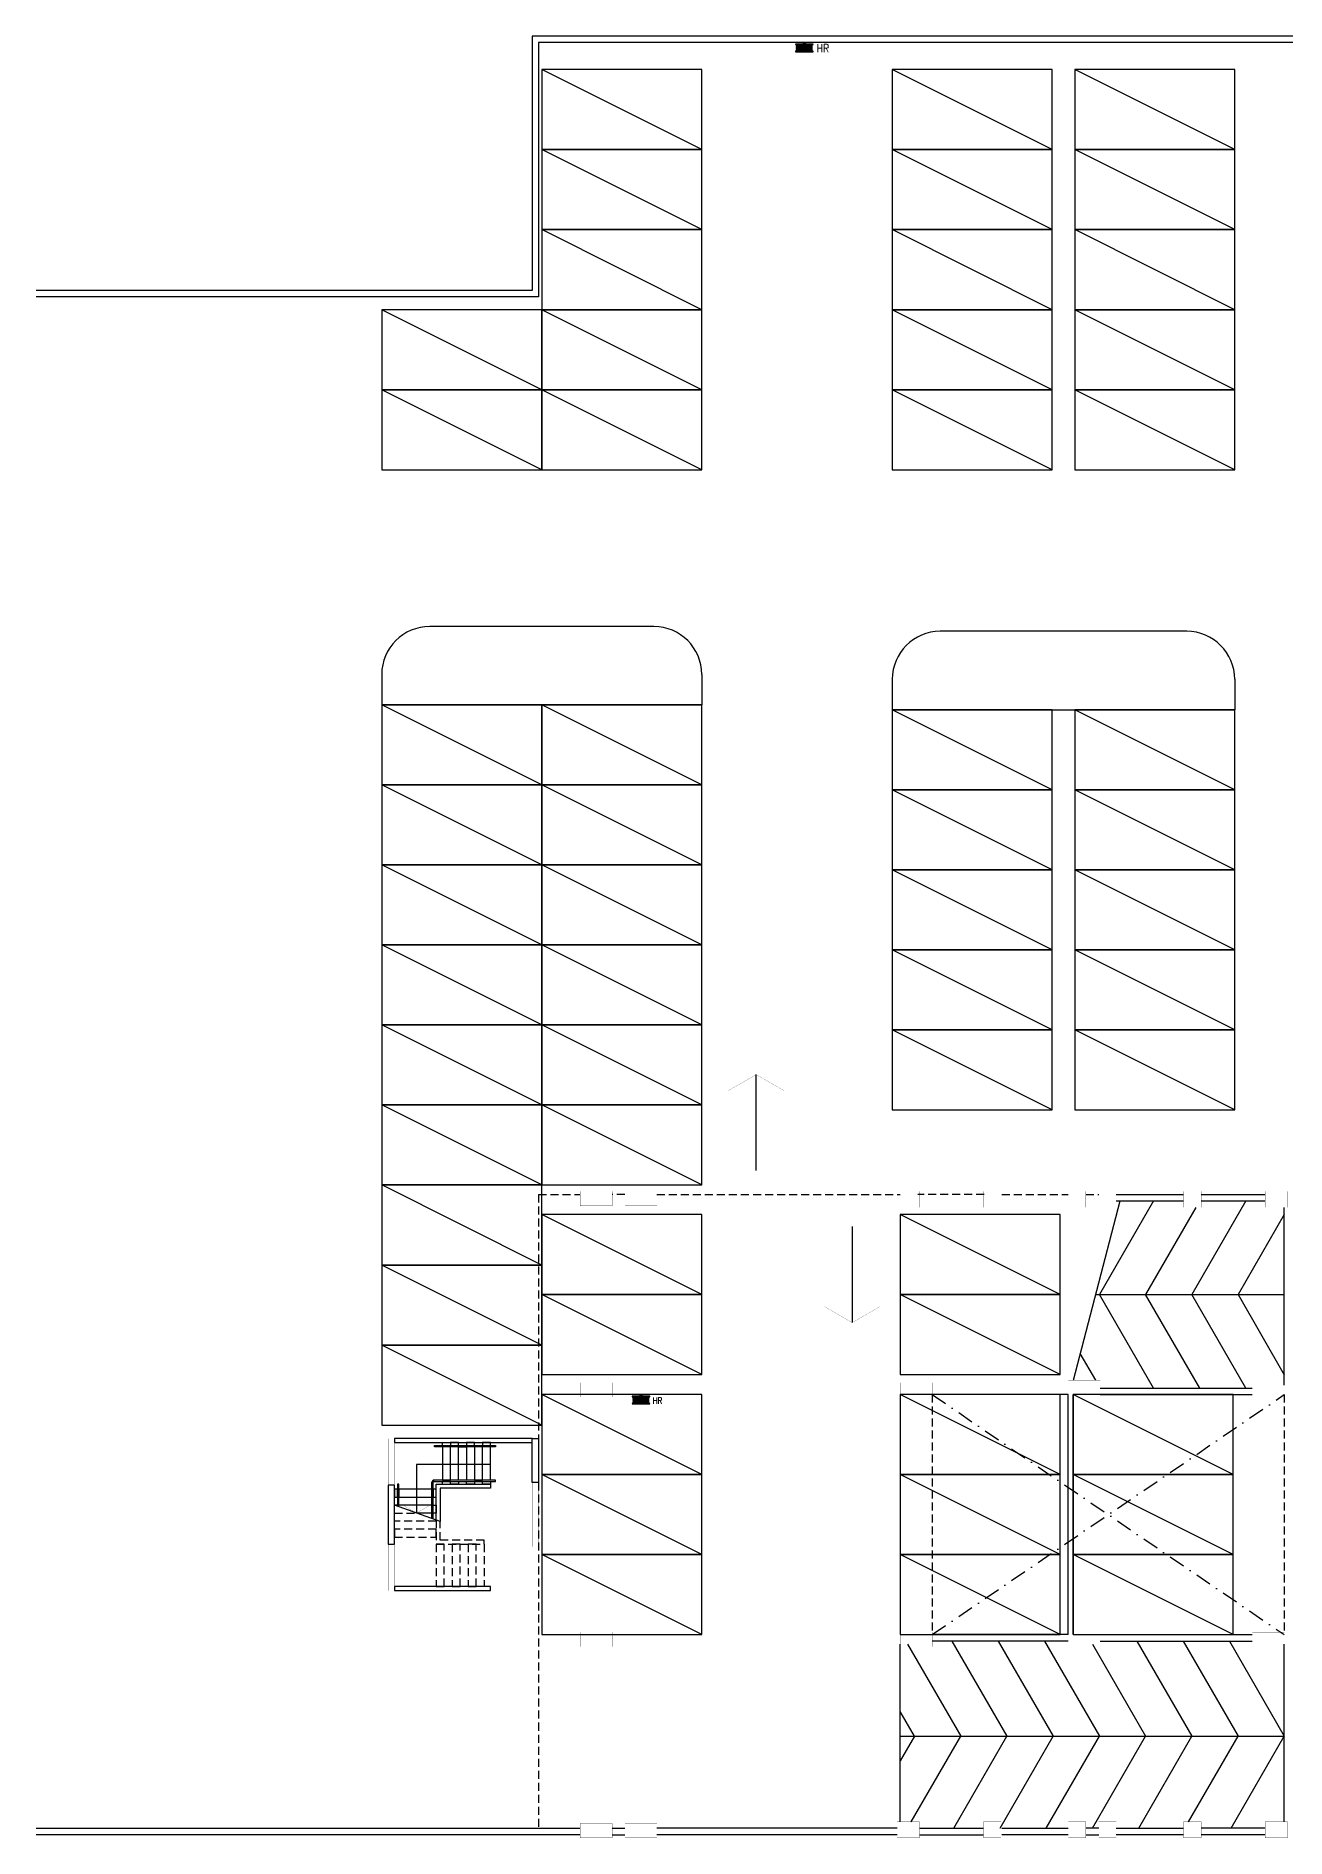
# Model space of a CAD drawing. Extents: x -174000 to 22103, y -98602 to 61553.
# Drawn here: x -174000 to -134949, y -98602 to -42300 of the extents above; entities that cross this region are included whole.
import ezdxf

# ---------------------------------------------------------------- set-up
doc = ezdxf.new("R2010")
doc.units = 0
doc.header["$LTSCALE"] = 1000
doc.header["$MEASUREMENT"] = 0
doc.linetypes.add('DASHDOT', pattern=[1, 0.5, -0.25, 0, -0.25])
doc.linetypes.add('HIDDEN', pattern=[0.375, 0.25, -0.125])
doc.layers.get('0').update_dxf_attribs({"linetype": 'CONTINUOUS'})
for name, color, linetype in [('20', 7, 'CONTINUOUS'), ('23', 7, 'CONTINUOUS'), ('25', 7, 'CONTINUOUS'), ('5', 7, 'CONTINUOUS'), ('56', 7, 'CONTINUOUS'), ('6', 7, 'CONTINUOUS'), ('wal', 3, 'CONTINUOUS')]:
    doc.layers.add(name, color=color, linetype=linetype)
doc.styles.get("Standard").update_dxf_attribs({"font": 'SIMPLEX'})

# ---------------------------------------------------------------- blocks, each defined once
blk = doc.blocks.new('CPARK')
at = {"layer": '5', "color": 14, "linetype": 'Continuous'}
blk.add_line((0, 0), (2.5, 5), dxfattribs=at)
blk.add_lwpolyline([(0, 0), (2.5, 0), (2.5, 5), (0, 5)], close=True, dxfattribs=at)
blk = doc.blocks.new('HR1')
at = {"layer": '56', "color": 1, "linetype": 'Continuous'}
for p, q in [((-0.235, 0.245), (0.235, 0.245)), ((-0.235, 0.215), (0.235, 0.215)), ((-0.235, 0.185), (0.235, 0.185)), ((-0.235, 0.155), (0.235, 0.155)), ((-0.235, 0.125), (0.235, 0.125)), ((-0.235, 0.095), (0.235, 0.095))]:
    blk.add_line(p, q, dxfattribs=at)
for points in [[(-0.275, 0.275), (0.275, 0.275), (0.275, 0.29), (-0.275, 0.29)], [(-0.275, 0.05), (0.275, 0.05), (0.275, 0.065), (-0.275, 0.065)], [(-0.025, 0.05), (0.025, 0.05), (0.025, 0), (-0.025, 0)]]:
    blk.add_lwpolyline(points, close=True, dxfattribs=at)
for centre, start, end in [((-0.235, 0.26), 90, 270), ((-0.235, 0.23), 90, 270), ((-0.235, 0.2), 90, 270), ((-0.235, 0.17), 90, 270), ((-0.235, 0.14), 90, 270), ((-0.235, 0.11), 90, 270), ((-0.235, 0.08), 90, 270), ((0.235, 0.26), 270, 90), ((0.235, 0.23), 270, 90), ((0.235, 0.2), 270, 90), ((0.235, 0.17), 270, 90), ((0.235, 0.14), 270, 90), ((0.235, 0.11), 270, 90), ((0.235, 0.08), 270, 90)]:
    blk.add_arc(centre, 0.015, start, end, dxfattribs=at)
blk = doc.blocks.new('s1100a')
at = {"layer": '20', "color": 14, "linetype": 'Continuous', "const_width": 5}
for points in [[(-162799.9, -86124.9), (-162999.9, -86124.9), (-162999.9, -87574.9), (-162799.9, -87574.9)], [(-158499.9, -87499.9), (-158299.9, -87499.9), (-158299.9, -89499.9), (-158499.9, -89499.9)], [(-162999.9, -89424.9), (-162799.9, -89424.9), (-162799.9, -90874.9), (-162999.9, -90874.9)]]:
    blk.add_lwpolyline(points, close=True, dxfattribs=at)
at = {"layer": '23', "color": 3, "linetype": 'Continuous'}
for p, q in [((-125519.9, -42299.9), (-158499.9, -42299.9)), ((-158499.9, -42299.9), (-158499.9, -50249.9)), ((-125519.9, -42499.9), (-158299.9, -42499.9)), ((-158299.9, -42499.9), (-158299.9, -50449.9)), ((-158499.9, -50249.9), (-173999.9, -50249.9)), ((-158299.9, -50449.9), (-173999.9, -50449.9)), ((-140249.9, -78499.9), (-138149.9, -78499.9)), ((-140249.9, -78699.9), (-138149.9, -78699.9)), ((-137599.9, -78499.9), (-135599.9, -78499.9)), ((-137599.9, -78699.9), (-135599.9, -78699.9)), ((-141749.5, -92249.8), (-141749.9, -84749.8)), ((-141599.5, -92249.7), (-141599.9, -84749.7)), ((-140749.9, -84549.9), (-135999.9, -84549.9)), ((-140749.9, -84749.9), (-135999.9, -84749.9)), ((-141749.9, -92249.9), (-145999.9, -92249.9)), ((-140750.3, -92249.9), (-135999.9, -92249.9)), ((-141749.9, -92449.9), (-145999.9, -92449.9)), ((-140750.3, -92449.9), (-135999.9, -92449.9)), ((-173999.9, -98299.9), (-156999.9, -98299.9)), ((-156999.9, -98499.9), (-173999.9, -98499.9)), ((-155999.9, -98299.9), (-155599.9, -98299.9)), ((-155999.9, -98499.9), (-155599.9, -98499.9)), ((-147099.9, -98299.9), (-154599.9, -98299.9)), ((-147099.9, -98499.9), (-154599.9, -98499.9)), ((-146399.9, -98299.9), (-144399.9, -98299.9)), ((-146399.9, -98499.9), (-144399.9, -98499.9)), ((-143824.9, -98299.9), (-141749.9, -98299.9)), ((-141749.9, -98499.9), (-143824.9, -98499.9)), ((-140799.9, -98299.9), (-141199.9, -98299.9)), ((-141199.9, -98499.9), (-140799.9, -98499.9)), ((-140249.9, -98299.9), (-138149.9, -98299.9)), ((-138149.9, -98499.9), (-140249.9, -98499.9)), ((-135599.9, -98299.9), (-137599.9, -98299.9)), ((-135599.9, -98499.9), (-137599.9, -98499.9))]:
    blk.add_line(p, q, dxfattribs=at)
at = {"layer": '23', "color": 2, "linetype": 'HIDDEN'}
for p, q in [((-158299.9, -78499.9), (-156999.9, -78499.9)), ((-158299.9, -78499.9), (-158299.9, -98299.9)), ((-155599.9, -78499.9), (-155999.9, -78499.9)), ((-154599.9, -78499.9), (-146999.9, -78499.9)), ((-144374.9, -78499.9), (-146449.9, -78499.9)), ((-143824.9, -78499.9), (-141749.9, -78499.9)), ((-141199.9, -78499.9), (-140799.9, -78499.9)), ((-141749.9, -84749.9), (-145999.9, -84749.9)), ((-145999.9, -84749.9), (-145999.9, -92249.9)), ((-134999.9, -84749.9), (-134999.9, -92249.9))]:
    blk.add_line(p, q, dxfattribs=at)
at = {"layer": '23', "color": 2, "linetype": 'DASHDOT'}
for p, q in [((-145999.9, -92249.9), (-134999.9, -84749.9)), ((-145999.9, -84749.9), (-134999.9, -92249.9))]:
    blk.add_line(p, q, dxfattribs=at)
at = {"layer": '23', "color": 14, "linetype": 'Continuous'}
blk.add_lwpolyline([(-158499.9, -86124.9), (-158299.9, -86124.9), (-158299.9, -87499.9), (-158499.9, -87499.9)], close=True, dxfattribs=at)
at = {"layer": '25', "color": 10, "linetype": 'Continuous'}
for p, q in [((-154699.9, -60749.9), (-161699.9, -60749.9)), ((-138049.9, -60899.9), (-145749.9, -60899.9)), ((-163199.9, -62249.9), (-163199.9, -63199.9)), ((-153199.9, -62249.9), (-153199.9, -63199.9)), ((-147249.9, -62399.9), (-147249.9, -63349.9)), ((-136549.9, -62399.9), (-136549.9, -63349.9)), ((-163199.9, -63199.9), (-153199.9, -63199.9)), ((-147249.9, -63349.9), (-136549.9, -63349.9)), ((-151499.9, -77749.9), (-151499.9, -74749.9)), ((-141584.7, -84299.8), (-140124.2, -78699.9)), ((-139089.1, -78699.9), (-140777.9, -81625)), ((-136200.1, -78699.6), (-137889, -81624.9)), ((-137760.2, -78899.9), (-139333.5, -81625)), ((-134999.9, -79122.6), (-136444.6, -81624.9)), ((-134999.9, -84449.4), (-134999.9, -78899.9)), ((-148499.9, -79499.9), (-148499.9, -82499.9)), ((-140887.1, -81625), (-134999.9, -81624.8)), ((-139089, -84550.3), (-140777.9, -81625)), ((-137644.6, -84550.3), (-139333.5, -81625)), ((-136200.1, -84550.4), (-137889, -81625.1)), ((-136444.6, -81625.1), (-134999.9, -84127.4)), ((-141384.6, -83461.9), (-140900.9, -84299.8)), ((-146999.9, -98099.9), (-146999.9, -92549.9)), ((-146770.3, -92549.9), (-145110.9, -95424.1)), ((-145383.6, -92449.9), (-143666.5, -95424.1)), ((-143939.2, -92449.9), (-142222, -95424.2)), ((-142494.8, -92449.9), (-140777.6, -95424.2)), ((-140992.9, -92549.4), (-139333.1, -95424.3)), ((-139605.9, -92449.9), (-137888.7, -95424.3)), ((-138161.5, -92449.9), (-136444.2, -95424.4)), ((-136717.1, -92449.9), (-134999.8, -95424.4)), ((-134999.9, -98099.9), (-134999.9, -92549.4)), ((-146555.4, -95424), (-146999.9, -94654.1)), ((-146555.4, -95424.8), (-146999.9, -96194.6)), ((-146999.8, -95424.8), (-134999.8, -95424.4)), ((-146655.4, -98099.9), (-145110.9, -95424.7)), ((-145326.5, -98299.9), (-143666.5, -95424.7)), ((-143882, -98299.9), (-142222, -95424.6)), ((-142437.6, -98299.9), (-140777.6, -95424.6)), ((-140993.2, -98299.9), (-139333.1, -95424.5)), ((-139548.8, -98299.9), (-137888.7, -95424.5)), ((-137988.8, -98099.9), (-136444.2, -95424.4)), ((-136659.9, -98299.9), (-134999.8, -95424.4))]:
    blk.add_line(p, q, dxfattribs=at)
at = {"layer": '25', "color": 14, "linetype": 'Continuous'}
for p, q in [((-161299.9, -86339.8), (-161299.9, -86249.8)), ((-159799.9, -87419.9), (-159799.9, -86379.8)), ((-161629.9, -88625.4), (-161629.9, -87484.9)), ((-161589.9, -88639.9), (-161589.9, -87484.9)), ((-161299.9, -87549.9), (-161299.9, -87459.9)), ((-162709.9, -88199.9), (-162799.9, -88199.9)), ((-161629.9, -88199.9), (-162669.9, -88199.9)), ((-161629.9, -88449.9), (-162112.4, -88449.9))]:
    blk.add_line(p, q, dxfattribs=at)
at = {"layer": '25', "color": 14, "linetype": 'HIDDEN'}
for p, q in [((-162799.9, -88449.9), (-162112.4, -88449.9)), ((-161499.9, -88699.9), (-162799.9, -88699.9)), ((-159999.9, -89424.9), (-159999.9, -90749.9))]:
    blk.add_line(p, q, dxfattribs=at)
at = {"layer": '25', "color": 10, "linetype": 'Continuous', "const_width": 5}
for points in [[(-152365.9, -75249.9), (-151499.9, -74749.9), (-150633.9, -75249.9)], [(-149365.9, -81999.9), (-148499.9, -82499.9), (-147633.9, -81999.9)]]:
    blk.add_lwpolyline(points, dxfattribs=at)
at = {"layer": '25', "color": 14, "linetype": 'Continuous'}
for points in [[(-162799.9, -86249.9), (-158499.9, -86249.9), (-158499.9, -86124.9), (-162799.9, -86124.9)], [(-161549.9, -86379.8), (-161549.9, -86339.8), (-159649.9, -86339.8), (-159649.9, -86379.8)], [(-161299.9, -87419.9), (-161049.9, -87419.9), (-161049.9, -86379.8), (-161299.9, -86379.8)], [(-161049.9, -86339.8), (-160799.9, -86339.8), (-160799.9, -86249.8), (-161049.9, -86249.8)], [(-160799.9, -86379.8), (-160549.9, -86379.8), (-160549.9, -87419.9), (-160799.9, -87419.9)], [(-160549.9, -86339.8), (-160299.9, -86339.8), (-160299.9, -86249.8), (-160549.9, -86249.8)], [(-160299.9, -87419.9), (-160049.9, -87419.9), (-160049.9, -86379.8), (-160299.9, -86379.8)], [(-160049.9, -86339.8), (-159799.9, -86339.8), (-159799.9, -86249.8), (-160049.9, -86249.8)], [(-162999.9, -89424.9), (-162799.9, -89424.9), (-162799.9, -87574.9), (-162999.9, -87574.9)], [(-162799.9, -87949.9), (-162709.9, -87949.9), (-162709.9, -87699.9), (-162799.9, -87699.9)], [(-162669.9, -87949.9), (-161629.9, -87949.9), (-161629.9, -87699.9), (-162669.9, -87699.9)], [(-161589.9, -87949.9), (-161499.9, -87949.9), (-161499.9, -87699.9), (-161589.9, -87699.9)], [(-160799.9, -87549.9), (-161049.9, -87549.9), (-161049.9, -87459.9), (-160799.9, -87459.9)], [(-160299.9, -87549.9), (-160549.9, -87549.9), (-160549.9, -87459.9), (-160299.9, -87459.9)], [(-159799.9, -87549.9), (-160049.9, -87549.9), (-160049.9, -87459.9), (-159799.9, -87459.9)], [(-161589.9, -88199.9), (-161499.9, -88199.9), (-161499.9, -88449.9), (-161589.9, -88449.9)], [(-162799.9, -90874.9), (-159799.9, -90874.9), (-159799.9, -90749.9), (-162799.9, -90749.9)]]:
    blk.add_lwpolyline(points, close=True, dxfattribs=at)
for points in [[(-159799.9, -86937.4), (-162112.7, -86937), (-162112.4, -88449.9)], [(-161499.9, -88672.6), (-161499.9, -87549.9), (-159799.9, -87549.9), (-159799.9, -87674.9), (-161374.9, -87674.9), (-161374.9, -88718.1), (-162799.9, -88199.9)], [(-162669.9, -88247.2), (-162669.9, -87549.9), (-162709.9, -87549.9), (-162709.9, -88232.6)], [(-161564.9, -87459.9), (-159649.9, -87459.9), (-159649.9, -87419.9), (-161564.9, -87419.9)]]:
    blk.add_lwpolyline(points, dxfattribs=at)
at = {"layer": '25', "color": 14, "linetype": 'Continuous', "const_width": 5}
blk.add_lwpolyline([(-162545.4, -88199.9), (-162112.4, -88449.9), (-161679.4, -88199.9)], dxfattribs=at)
at = {"layer": '25', "color": 14, "linetype": 'HIDDEN'}
for points in [[(-162799.9, -89199.9), (-161499.9, -89199.9), (-161499.9, -88949.9), (-162799.9, -88949.9)], [(-161499.9, -90749.9), (-161249.9, -90749.9), (-161249.9, -89424.9), (-161499.9, -89424.9)], [(-160999.9, -90749.9), (-160749.9, -90749.9), (-160749.9, -89424.9), (-160999.9, -89424.9)], [(-160499.9, -90749.9), (-160249.9, -90749.9), (-160249.9, -89424.9), (-160499.9, -89424.9)]]:
    blk.add_lwpolyline(points, close=True, dxfattribs=at)
blk.add_lwpolyline([(-161499.9, -88672.6), (-161499.9, -89424.9), (-159999.9, -89424.9), (-159999.9, -89299.9), (-161374.9, -89299.9), (-161374.9, -88718.1)], dxfattribs=at)
at = {"layer": '25', "color": 10, "linetype": 'Continuous'}
for centre, start, end in [((-161699.9, -62249.9), 90, 180), ((-154699.9, -62249.9), 0, 90), ((-145749.9, -62399.9), 90, 180), ((-138049.9, -62399.9), 0, 90)]:
    blk.add_arc(centre, 1500, start, end, dxfattribs=at)
at = {"layer": '25', "color": 14, "linetype": 'Continuous'}
for radius in [65, 25]:
    blk.add_arc((-161564.9, -87484.9), radius, 89.999997, 179.999997, dxfattribs=at)
at = {"layer": '6', "color": 3, "linetype": 'Continuous', "const_width": 5}
for points in [[(-155999.9, -78399.9), (-156999.9, -78399.9)], [(-156999.9, -78399.9), (-156999.9, -78849.9)], [(-155999.9, -78399.9), (-155999.9, -78849.9)], [(-154599.9, -78399.9), (-155599.9, -78399.9)], [(-155599.9, -78399.9), (-155599.9, -78849.9)], [(-154599.9, -78849.9), (-154599.9, -78399.9)], [(-156999.9, -78849.9), (-155999.9, -78849.9)], [(-154599.9, -78849.9), (-155599.9, -78849.9)]]:
    blk.add_lwpolyline(points, dxfattribs=at)
for points in [[(-146399.9, -78899.9), (-147099.9, -78899.9), (-147099.9, -78399.9), (-146399.9, -78399.9)], [(-143849.9, -78399.9), (-144399.9, -78399.9), (-144399.9, -78899.9), (-143849.9, -78899.9)], [(-141199.9, -78899.9), (-141749.9, -78899.9), (-141749.9, -78399.9), (-141199.9, -78399.9)], [(-140249.9, -78899.9), (-140799.9, -78899.9), (-140799.9, -78399.9), (-140249.9, -78399.9)], [(-137599.9, -78399.9), (-138149.9, -78399.9), (-138149.9, -78899.9), (-137599.9, -78899.9)], [(-134899.9, -78899.9), (-135599.9, -78899.9), (-135599.9, -78399.9), (-134899.9, -78399.9)], [(-157000.3, -84375), (-156000.3, -84375), (-156000.3, -84825), (-157000.3, -84825)], [(-155600.3, -84375), (-154600.3, -84375), (-154600.3, -84825), (-155600.3, -84825)], [(-147000.3, -84375), (-146000.3, -84375), (-146000.3, -84825), (-147000.3, -84825)], [(-141749.9, -84299.8), (-140749.9, -84299.8), (-140749.9, -84749.8), (-141749.9, -84749.8)], [(-135999.9, -84374.8), (-134999.9, -84374.8), (-134999.9, -84824.8), (-135999.9, -84824.8)], [(-156999.9, -92174.9), (-155999.9, -92174.9), (-155999.9, -92624.9), (-156999.9, -92624.9)], [(-155599.9, -92174.9), (-154599.9, -92174.9), (-154599.9, -92624.9), (-155599.9, -92624.9)], [(-146999.9, -92174.9), (-145999.9, -92174.9), (-145999.9, -92624.9), (-146999.9, -92624.9)], [(-141749.9, -92249.4), (-140750.3, -92249.4), (-140750.3, -92699.4), (-141749.9, -92699.4)], [(-134999.9, -92624.3), (-135999.9, -92624.3), (-135999.9, -92174.3), (-134999.9, -92174.3)], [(-155999.9, -98599.9), (-156999.9, -98599.9), (-156999.9, -98149.9), (-155999.9, -98149.9)], [(-154599.9, -98599.9), (-155599.9, -98599.9), (-155599.9, -98149.9), (-154599.9, -98149.9)], [(-146399.9, -98099.9), (-147099.9, -98099.9), (-147099.9, -98599.9), (-146399.9, -98599.9)], [(-143849.9, -98099.9), (-144399.9, -98099.9), (-144399.9, -98599.9), (-143849.9, -98599.9)], [(-141199.9, -98099.9), (-141749.9, -98099.9), (-141749.9, -98599.9), (-141199.9, -98599.9)], [(-140249.9, -98099.9), (-140799.9, -98099.9), (-140799.9, -98599.9), (-140249.9, -98599.9)], [(-137599.9, -98099.9), (-138149.9, -98099.9), (-138149.9, -98599.9), (-137599.9, -98599.9)], [(-134899.9, -98099.9), (-135599.9, -98099.9), (-135599.9, -98599.9), (-134899.9, -98599.9)]]:
    blk.add_lwpolyline(points, close=True, dxfattribs=at)
at = {"xscale": 999.9979999999999, "yscale": 999.9979999999999, "zscale": 1000}
for name, p, rotation in [('HR1', (-149999.9, -42499.9), 180), ('CPARK', (-153199.9, -45849.9), 90), ('CPARK', (-142249.9, -45849.9), 90), ('CPARK', (-136549.9, -45849.9), 90), ('CPARK', (-153199.9, -48349.9), 90), ('CPARK', (-142249.9, -48349.9), 90), ('CPARK', (-136549.9, -48349.9), 90), ('CPARK', (-153199.9, -50849.9), 90), ('CPARK', (-142249.9, -50849.9), 90), ('CPARK', (-136549.9, -50849.9), 90), ('CPARK', (-158199.9, -53349.9), 90), ('CPARK', (-153199.9, -53349.9), 90), ('CPARK', (-142249.9, -53349.9), 90), ('CPARK', (-136549.9, -53349.9), 90), ('CPARK', (-158199.9, -55849.9), 90), ('CPARK', (-153199.9, -55849.9), 90), ('CPARK', (-142249.9, -55849.9), 90), ('CPARK', (-136549.9, -55849.9), 90), ('CPARK', (-158199.9, -65699.9), 90), ('CPARK', (-153199.9, -65699.9), 90), ('CPARK', (-142249.9, -65849.9), 90), ('CPARK', (-136549.9, -65849.9), 90), ('CPARK', (-158199.9, -68199.9), 90), ('CPARK', (-153199.9, -68199.9), 90), ('CPARK', (-142249.9, -68349.9), 90), ('CPARK', (-136549.9, -68349.9), 90), ('CPARK', (-158199.9, -70699.9), 90), ('CPARK', (-153199.9, -70699.9), 90), ('CPARK', (-142249.9, -70849.9), 90), ('CPARK', (-136549.9, -70849.9), 90), ('CPARK', (-158199.9, -73199.9), 90), ('CPARK', (-153199.9, -73199.9), 90), ('CPARK', (-142249.9, -73349.9), 90), ('CPARK', (-136549.9, -73349.9), 90), ('CPARK', (-158199.9, -75699.9), 90), ('CPARK', (-153199.9, -75699.9), 90), ('CPARK', (-142249.9, -75849.9), 90), ('CPARK', (-136549.9, -75849.9), 90), ('CPARK', (-158199.9, -78199.9), 90), ('CPARK', (-153199.9, -78199.9), 90), ('CPARK', (-158199.9, -80699.9), 90), ('CPARK', (-153199.9, -81624.9), 90), ('CPARK', (-141999.9, -81624.9), 90), ('CPARK', (-158199.9, -83199.9), 90), ('CPARK', (-153199.9, -84124.9), 90), ('CPARK', (-141999.9, -84124.9), 90), ('CPARK', (-158199.9, -85699.9), 90), ('CPARK', (-153199.9, -87249.9), 90), ('HR1', (-155099.9, -84749.9), 180), ('CPARK', (-141999.9, -87249.9), 90), ('CPARK', (-136599.9, -87249.7), 90), ('CPARK', (-153199.9, -89749.9), 90), ('CPARK', (-141999.9, -89749.9), 90), ('CPARK', (-136599.9, -89749.7), 90), ('CPARK', (-153199.9, -92249.9), 90), ('CPARK', (-141999.9, -92249.9), 90), ('CPARK', (-136599.9, -92249.7), 90)]:
    blk.add_blockref(name, p, dxfattribs=dict(at, rotation=rotation))
at = {"layer": '56', "color": 1, "linetype": 'Continuous'}
for height, width, p in [(250, 0.84, (-149607.3, -42808.7)), (200, 0.8, (-154731, -85040.5))]:
    blk.add_text('HR', height=height, dxfattribs=dict(at, width=width)).set_placement(p)

msp = doc.modelspace()

# ---------------------------------------------------------------- block references
at = {"layer": 'wal'}
msp.add_blockref('s1100a', (0, 0), dxfattribs=at)

doc.saveas('drawing.dxf')
